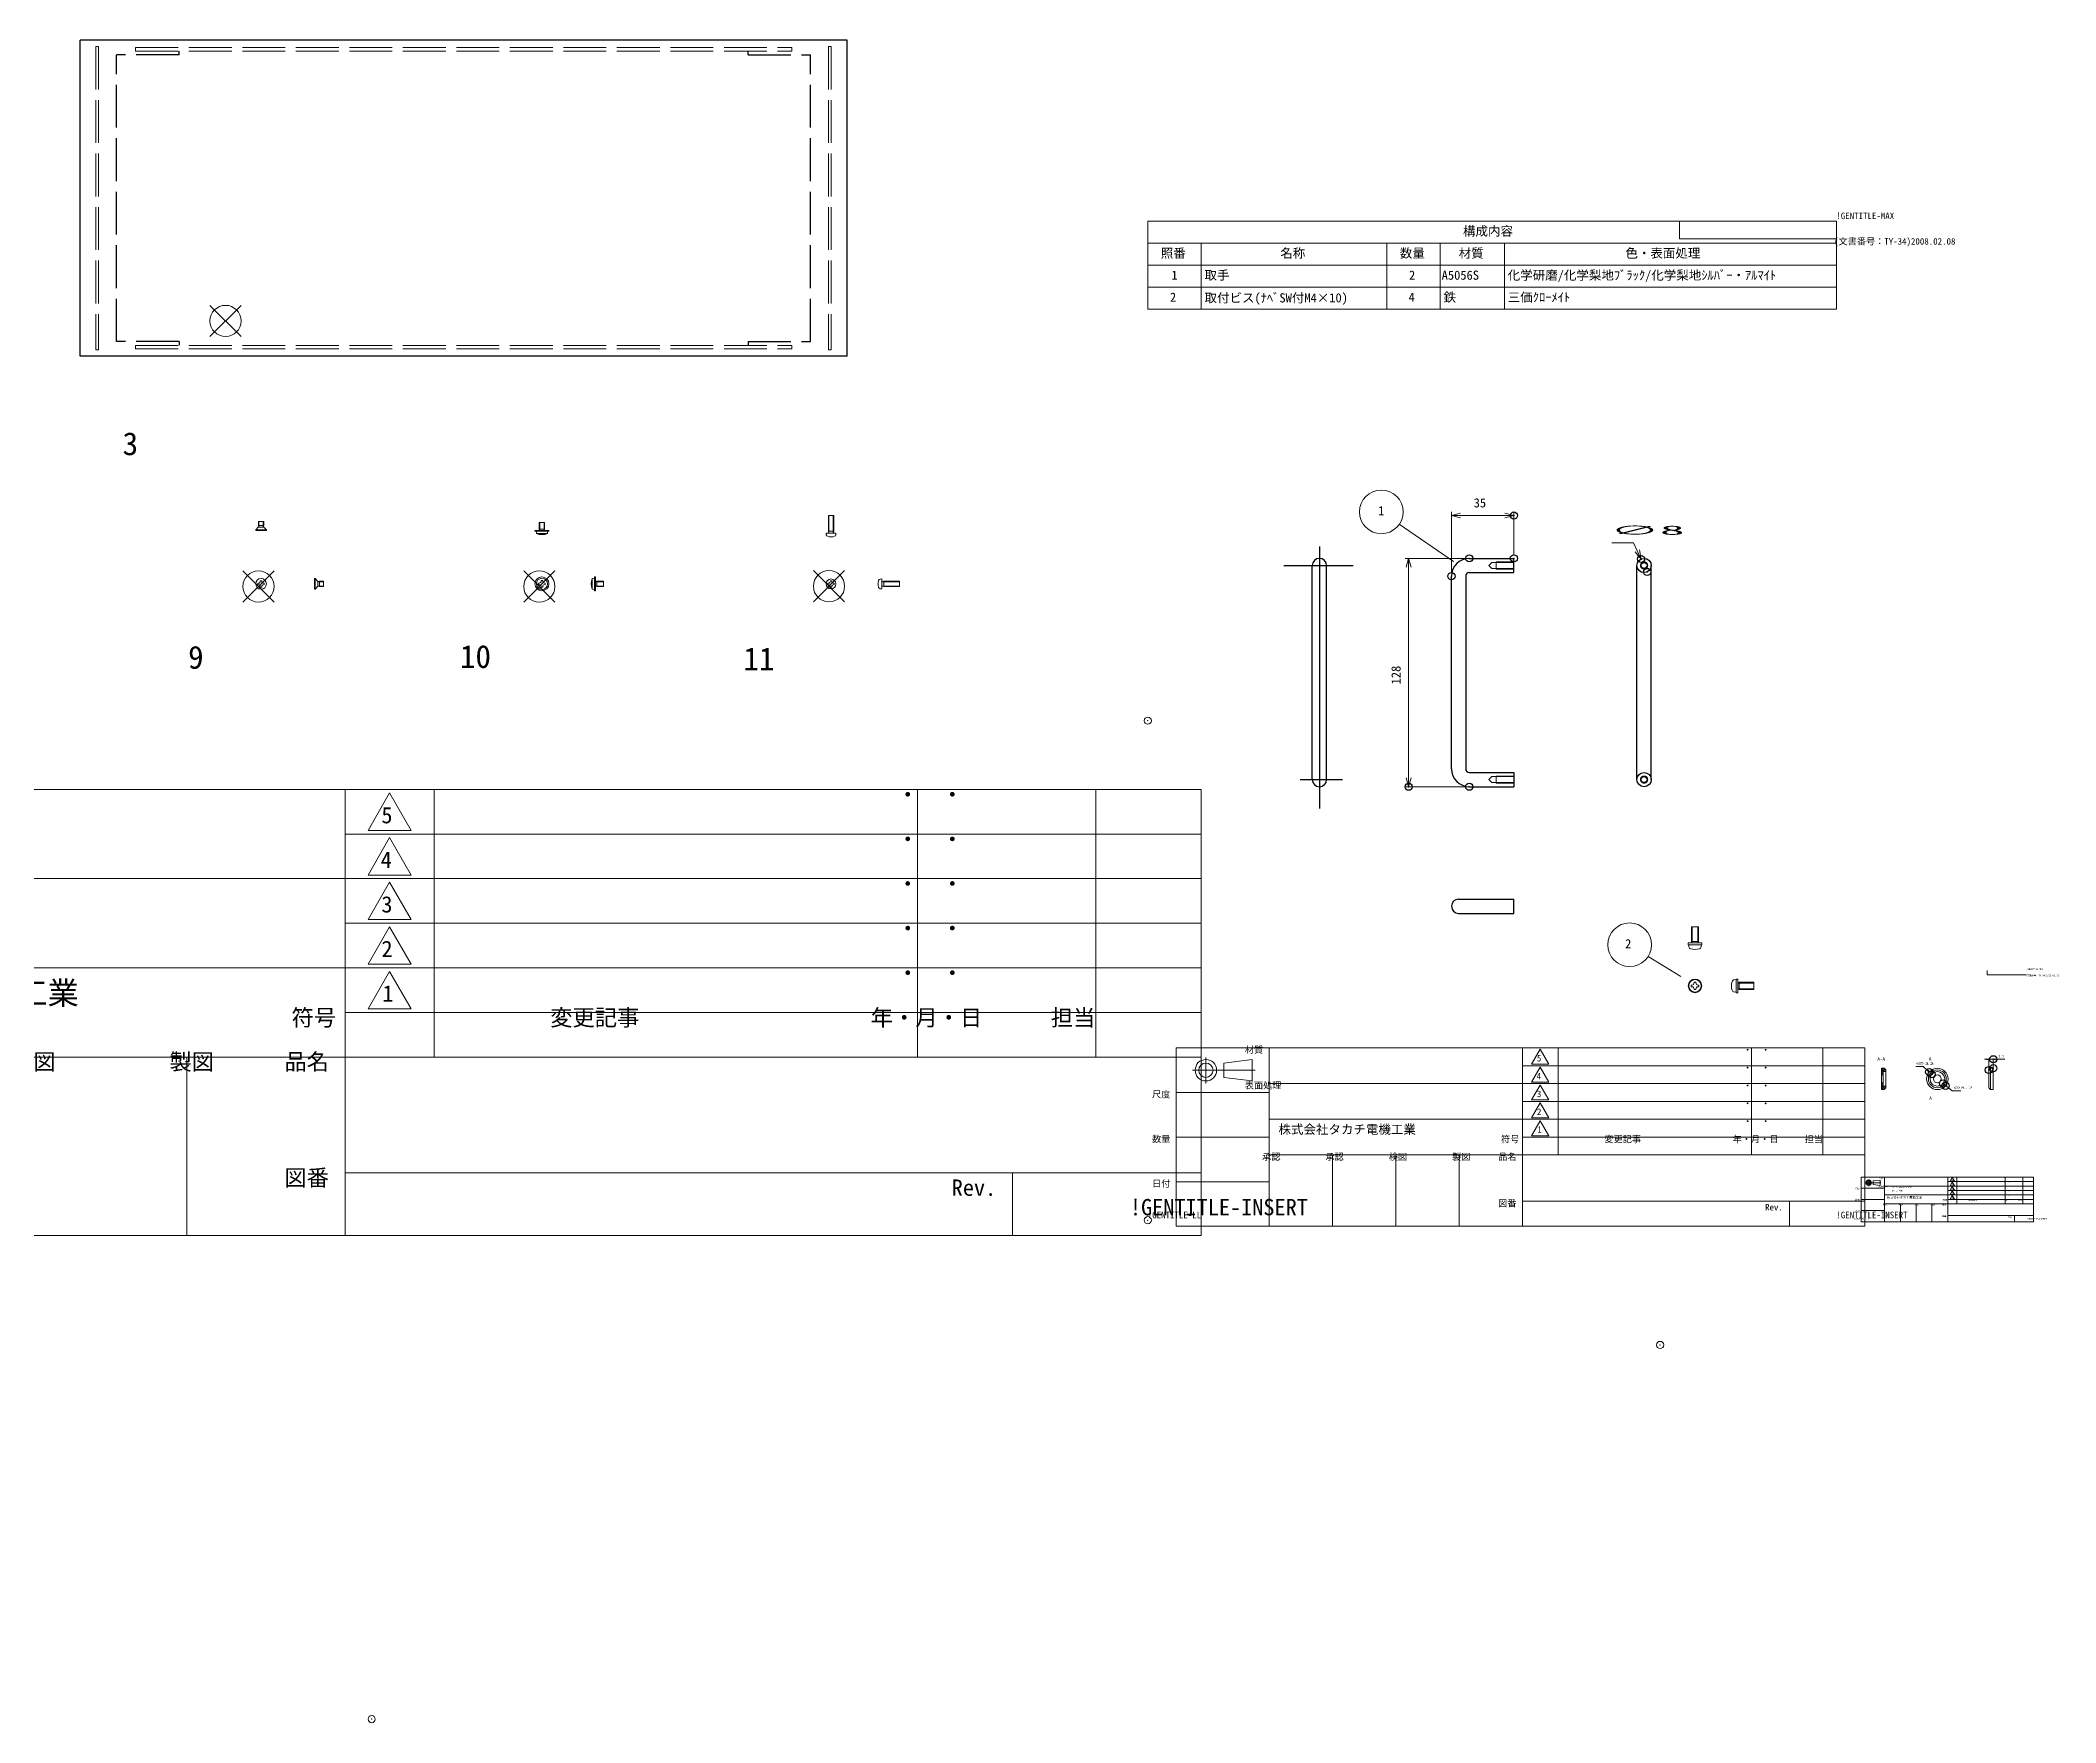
# Model space of a CAD drawing. Units: millimetres at full size, sheet at 1:8. Extents: x -1374 to 1275, y -1401 to 712.
# Drawn here: x 145 to 1275, y -982 to -39 of the extents above; entities that cross this region are included whole.
import ezdxf
from ezdxf.enums import TextEntityAlignment as Align

# ---------------------------------------------------------------- set-up
doc = ezdxf.new("R2010")
doc.units = ezdxf.units.MM
doc.header["$LTSCALE"] = 8
doc.header["$PDMODE"] = 32
doc.header["$PDSIZE"] = 4
for name, pattern in [('CHAIN', [18.5, 12, -1.5, 3.5, -1.5]), ('DASHED_DOTTED', [9.25, 6, -1.5, 0.25, -1.5]), ('USER3', [3.75, 3, -0.75])]:
    doc.linetypes.add(name, pattern=pattern)
for name, color, linetype, lineweight in [('0-0_0', 7, 'Continuous', 18), ('0-1_AM_5', 3, 'Continuous', 18), ('0-3_7A', 4, 'DASHED_DOTTED', 18), ('0-4_RAHM2', 7, 'Continuous', 18), ('0-8_ﾘﾔﾊ_ﾈﾙ0', 7, 'USER3', 18), ('1-3_AM_12', 4, 'Continuous', 18), ('1-6_ﾋ_ｽ', 8, 'Continuous', 18), ('1-7_ﾋ_ｽ0', 8, 'USER3', 18), ('1-A_取手0', 7, 'USER3', 18), ('1-C_Z-P', 7, 'Continuous', 18), ('1-D_AM_10', 7, 'CHAIN', 18)]:
    doc.layers.add(name, color=color, linetype=linetype, lineweight=lineweight)
for name, color, linetype in [('0-2_DEFPOINTS', 7, 'Continuous'), ('0-5_ﾌﾛﾝﾄﾊ_ﾈﾙ', 3, 'Continuous'), ('0-7_ﾘﾔﾊ_ﾈﾙ', 3, 'Continuous'), ('1-0_固定金具0', 7, 'USER3'), ('1-8_AM_8', 7, 'Continuous'), ('1-B_取手', 3, 'Continuous')]:
    doc.layers.add(name, color=color, linetype=linetype)
doc.styles.add('ＭＳ ゴシック', font='')
doc.styles.get('ＭＳ ゴシック').set_extended_font_data('MS Gothic')

# ---------------------------------------------------------------- blocks, each defined once
blk = doc.blocks.new('TK-A3')
at = {"layer": '0-0_0', "style": 'ＭＳ ゴシック'}
blk.add_text('!GENTITLE-INSERT', height=1.833, dxfattribs=at).set_placement((403, 0), align=Align.BOTTOM_LEFT)
blk = doc.blocks.new('U105')
at = {"layer": '0-4_RAHM2', "style": 'ＭＳ ゴシック'}
blk.add_text('日付', height=1.833, dxfattribs=at).set_placement((-191.8, 8.801), align=Align.BOTTOM_LEFT)
blk = doc.blocks.new('U106')
at = {"layer": '0-4_RAHM2', "style": 'ＭＳ ゴシック'}
blk.add_text('尺度', height=1.833, dxfattribs=at).set_placement((-191.8, 33.801), align=Align.BOTTOM_LEFT)
blk = doc.blocks.new('U107')
at = {"layer": '0-4_RAHM2', "style": 'ＭＳ ゴシック'}
blk.add_text('数量', height=1.833, dxfattribs=at).set_placement((-191.8, 21.301), align=Align.BOTTOM_LEFT)
blk = doc.blocks.new('U108')
at = {"layer": '0-4_RAHM2', "style": 'ＭＳ ゴシック'}
blk.add_text('表面処理', height=1.833, dxfattribs=at).set_placement((-165.8, 36.301), align=Align.BOTTOM_LEFT)
blk = doc.blocks.new('U109')
at = {"layer": '0-4_RAHM2', "style": 'ＭＳ ゴシック'}
blk.add_text('材質', height=1.833, dxfattribs=at).set_placement((-165.8, 46.301), align=Align.BOTTOM_LEFT)
blk = doc.blocks.new('U110')
at = {"layer": '0-0_0', "style": 'ＭＳ ゴシック'}
blk.add_text('株式会社タカチ電機工業', height=2.566, dxfattribs=at).set_placement((-156.355, 23.419), align=Align.BOTTOM_LEFT)
blk = doc.blocks.new('U111')
at = {"layer": '0-4_RAHM2', "style": 'ＭＳ ゴシック'}
blk.add_text('承認', height=1.833, dxfattribs=at).set_placement((-160.938, 16.301), align=Align.BOTTOM_LEFT)
blk = doc.blocks.new('U112')
at = {"layer": '0-4_RAHM2', "style": 'ＭＳ ゴシック'}
blk.add_text('承認', height=1.833, dxfattribs=at).set_placement((-143.188, 16.301), align=Align.BOTTOM_LEFT)
blk = doc.blocks.new('U113')
at = {"layer": '0-4_RAHM2', "style": 'ＭＳ ゴシック'}
blk.add_text('検図', height=1.833, dxfattribs=at).set_placement((-125.438, 16.301), align=Align.BOTTOM_LEFT)
blk = doc.blocks.new('U114')
at = {"layer": '0-4_RAHM2', "style": 'ＭＳ ゴシック'}
blk.add_text('製図', height=1.833, dxfattribs=at).set_placement((-107.688, 16.301), align=Align.BOTTOM_LEFT)
blk = doc.blocks.new('U115')
at = {"layer": '0-4_RAHM2', "style": 'ＭＳ ゴシック'}
blk.add_text('Rev.', height=1.833, dxfattribs=at).set_placement((-19.982, 2.185), align=Align.BOTTOM_LEFT)
blk = doc.blocks.new('U116')
at = {"layer": '0-4_RAHM2', "style": 'ＭＳ ゴシック'}
blk.add_text('図番', height=1.833, dxfattribs=at).set_placement((-94.8, 3.301), align=Align.BOTTOM_LEFT)
blk = doc.blocks.new('U117')
at = {"layer": '0-4_RAHM2', "style": 'ＭＳ ゴシック'}
blk.add_text('符号', height=1.833, dxfattribs=at).set_placement((-94, 21.25), align=Align.BOTTOM_LEFT)
blk = doc.blocks.new('U118')
at = {"layer": '0-4_RAHM2', "style": 'ＭＳ ゴシック'}
blk.add_text('品名', height=1.833, dxfattribs=at).set_placement((-94.8, 16.301), align=Align.BOTTOM_LEFT)
blk = doc.blocks.new('U119')
at = {"layer": '0-4_RAHM2', "style": 'ＭＳ ゴシック'}
blk.add_text('変更記事', height=1.833, dxfattribs=at).set_placement((-65, 21.25), align=Align.BOTTOM_LEFT)
blk = doc.blocks.new('U120')
at = {"layer": '0-4_RAHM2', "style": 'ＭＳ ゴシック'}
blk.add_text('・  ・   ', height=1.833, dxfattribs=at).set_placement((-26.157, 31.25), align=Align.BOTTOM_LEFT)
blk = doc.blocks.new('U121')
at = {"layer": '0-4_RAHM2', "style": 'ＭＳ ゴシック'}
blk.add_text('年・月・日', height=1.833, dxfattribs=at).set_placement((-29.059, 21.25), align=Align.BOTTOM_LEFT)
blk = doc.blocks.new('U122')
at = {"layer": '0-4_RAHM2', "style": 'ＭＳ ゴシック'}
blk.add_text('担当', height=1.833, dxfattribs=at).set_placement((-8.881, 21.25), align=Align.BOTTOM_LEFT)
blk = doc.blocks.new('U123')
at = {"layer": '0-4_RAHM2', "style": 'ＭＳ ゴシック'}
blk.add_text('・  ・   ', height=1.833, dxfattribs=at).set_placement((-26.157, 41.25), align=Align.BOTTOM_LEFT)
blk = doc.blocks.new('U124')
at = {"layer": '0-4_RAHM2', "style": 'ＭＳ ゴシック'}
blk.add_text('・  ・   ', height=1.833, dxfattribs=at).set_placement((-26.157, 36.25), align=Align.BOTTOM_LEFT)
blk = doc.blocks.new('U125')
at = {"layer": '0-4_RAHM2', "style": 'ＭＳ ゴシック'}
blk.add_text('・  ・   ', height=1.833, dxfattribs=at).set_placement((-26.157, 46.25), align=Align.BOTTOM_LEFT)
blk = doc.blocks.new('U126')
at = {"layer": '0-4_RAHM2', "style": 'ＭＳ ゴシック'}
blk.add_text('・  ・   ', height=1.833, dxfattribs=at).set_placement((-26.157, 26.25), align=Align.BOTTOM_LEFT)
blk = doc.blocks.new('TK-TITLE')
at = {"layer": '0-0_0'}
for p, q in [((-184.998, 48.295), (-184.998, -1.705)), ((8.002, 48.295), (-184.998, 48.295)), ((-158.998, 48.295), (-158.998, -1.705)), ((-87.998, 48.295), (-87.998, -1.705)), ((8.002, -1.705), (8.002, 48.295)), ((-171.714, 44.045), (-163.714, 45.045)), ((-171.714, 40.045), (-171.714, 44.045)), ((-163.714, 45.045), (-163.714, 39.045)), ((-163.714, 39.045), (-171.714, 40.045)), ((-158.998, 38.295), (-87.998, 38.295)), ((-158.998, 35.795), (-184.998, 35.795)), ((-158.998, 28.295), (-87.998, 28.295)), ((-158.998, 23.295), (-184.998, 23.295)), ((-158.998, 18.295), (-87.998, 18.295)), ((-141.248, 18.295), (-141.248, -1.705)), ((-123.498, 18.295), (-123.498, -1.705)), ((-105.748, 18.295), (-105.748, -1.705)), ((-87.998, 18.295), (8.002, 18.295)), ((-158.998, 10.795), (-184.998, 10.795)), ((-87.998, 5.295), (8.002, 5.295)), ((-13.173, -1.705), (-13.173, 5.295)), ((-184.998, -1.705), (8.002, -1.705))]:
    blk.add_line(p, q, dxfattribs=at)
for radius in [3, 2]:
    blk.add_circle((-176.714, 42.045), radius, dxfattribs=at)
blk.add_point((-410.533, -139.816), dxfattribs=at)
at = {"layer": '0-3_7A'}
for q in [(-176.714, 45.62), (-180.437, 42.045), (-162.933, 42.045), (-176.714, 38.335)]:
    blk.add_line((-176.714, 42.045), q, dxfattribs=at)
at = {"layer": '0-4_RAHM2', "color": 1}
for p, q in [((-82.998, 47.895), (-85.423, 43.695)), ((-77.998, 48.295), (-77.998, 18.295)), ((-23.819, 48.295), (-23.819, 18.295)), ((-3.819, 48.295), (-3.819, 18.295)), ((-87.998, 43.295), (8.002, 43.295)), ((-82.998, 42.895), (-85.423, 38.695)), ((-87.998, 38.295), (8.002, 38.295)), ((-87.998, 33.295), (8.002, 33.295)), ((-87.998, 28.295), (8.002, 28.295)), ((-85.423, 28.695), (-80.573, 28.695)), ((-82.998, 27.895), (-85.423, 23.695)), ((-80.573, 23.695), (-82.998, 27.895)), ((-87.998, 23.295), (8.002, 23.295)), ((-85.423, 23.695), (-80.573, 23.695))]:
    blk.add_line(p, q, dxfattribs=at)
for points in [[(-85.423, 43.695), (-80.573, 43.695), (-82.998, 47.895)], [(-85.423, 38.695), (-80.573, 38.695), (-82.998, 42.895)], [(-80.573, 28.695), (-82.998, 32.895), (-85.423, 28.695)]]:
    blk.add_lwpolyline(points, dxfattribs=at)
blk.add_lwpolyline([(-85.423, 33.695), (-80.573, 33.695), (-82.998, 37.895)], close=True, dxfattribs=at)
at = {"layer": '0-0_0'}
for name in ['U109', 'U125', 'U123', 'U108', 'U106', 'U124', 'U120', 'U110', 'U126', 'U107', 'U117', 'U119', 'U121', 'U122', 'U111', 'U112', 'U113', 'U114', 'U118', 'U105', 'U116', 'U115']:
    blk.add_blockref(name, (0, 0), dxfattribs=at)
at = {"layer": '0-4_RAHM2', "style": 'ＭＳ ゴシック'}
for s, p in [('5', (-83.924, 43.945)), ('4', (-83.998, 38.945)), ('3', (-83.924, 33.945)), ('2', (-83.916, 28.945)), ('1', (-83.813, 23.945))]:
    blk.add_text(s, height=1.833, dxfattribs=at).set_placement(p, align=Align.BOTTOM_LEFT)
blk = doc.blocks.new('U175')
at = {"layer": '0-1_AM_5', "color": 7, "style": 'ＭＳ ゴシック'}
blk.add_text('3', height=12.83, dxfattribs=at).set_placement((1450.286, 424.976), align=Align.BOTTOM_LEFT)
blk = doc.blocks.new('S37')
at = {"layer": '0-0_0'}
blk.add_blockref('U175', (0, 0), dxfattribs=at)
blk = doc.blocks.new('A$C50AE65D7')
at = {"layer": '1-6_ﾋ_ｽ'}
for p, q in [((-0.5, 3.15), (-1.8, 3.036)), ((-1.8, 3.036), (-1.8, -3.036)), ((-0.5, -3.9), (-0.5, 3.9)), ((-0.5, 3.9), (0, 3.9)), ((0, -3.9), (0, 3.9)), ((0, 1.32), (0.75, 1.5)), ((4.5, 1.5), (0.75, 1.5)), ((0.75, -1.5), (0.75, 1.5)), ((4.5, 1.5), (4.5, -1.5)), ((-0.5, -3.15), (-1.8, -3.036)), ((-0.5, -3.9), (0, -3.9)), ((0, -1.32), (0.75, -1.5)), ((0.75, -1.5), (4.5, -1.5))]:
    blk.add_line(p, q, dxfattribs=at)
blk.add_arc((5.582, 0), 7.982, 157.64346, 202.35654, dxfattribs=at)
at = {"layer": '1-7_ﾋ_ｽ0'}
for p, q in [((0, 1.2), (4.5, 1.2)), ((0, -1.2), (4.5, -1.2))]:
    blk.add_line(p, q, dxfattribs=at)
blk = doc.blocks.new('A$C39DF21C5')
at = {"layer": '1-6_ﾋ_ｽ'}
for p, q in [((-1.85, 0.42), (-1.598, 0.42)), ((-0.42, 1.598), (-0.42, 1.85)), ((-0.42, 1.85), (0.42, 1.85)), ((0.42, 1.85), (0.42, 1.598)), ((1.598, 0.42), (1.85, 0.42)), ((-0.42, -1.85), (-0.42, -1.598)), ((0.42, -1.85), (-0.42, -1.85)), ((0.42, -1.598), (0.42, -1.85))]:
    blk.add_line(p, q, dxfattribs=at)
for points in [[(-1.598, -0.42), (-1.85, -0.42), (-1.85, 0.42)], [(1.85, 0.42), (1.85, -0.42), (1.598, -0.42)]]:
    blk.add_lwpolyline(points, dxfattribs=at)
for radius in [3.9, 3.15]:
    blk.add_circle((0, 0), radius, dxfattribs=at)
for centre, start, end in [((-1.598, 1.598), 270, 0), ((1.598, 1.598), 180, 270), ((-1.598, -1.598), 0, 90), ((1.598, -1.598), 90, 180)]:
    blk.add_arc(centre, 1.177, start, end, dxfattribs=at)
blk = doc.blocks.new('A$C52644786')
at = {"layer": '1-6_ﾋ_ｽ'}
for p, q in [((0, 3), (0, -3)), ((0, 3), (0.25, 3)), ((1.912, 1.338), (0.25, 3)), ((0.25, -3), (0.25, 3)), ((5, 1.5), (2.75, 1.5)), ((5, 1.5), (5, -1.5)), ((0, -3), (0.25, -3)), ((0.25, -3), (1.912, -1.338)), ((2.75, -1.5), (5, -1.5))]:
    blk.add_line(p, q, dxfattribs=at)
blk.add_lwpolyline([(2.038, -1.263), (2.75, -1.5), (2.75, 1.5), (2.038, 1.263)], dxfattribs=at)
for centre, start, end in [((2.124, 1.55), 225, 270), ((2.124, -1.55), 90, 135)]:
    blk.add_arc(centre, 0.3, start, end, dxfattribs=at)
at = {"layer": '1-7_ﾋ_ｽ0'}
for p, q in [((1.75, -1.5), (1.75, 1.5)), ((2.124, 1.25), (5, 1.25)), ((5, -1.25), (2.124, -1.25))]:
    blk.add_line(p, q, dxfattribs=at)
blk = doc.blocks.new('A$C768F0215')
at = {"layer": '1-6_ﾋ_ｽ'}
for p, q in [((-1.8, 0.409), (-1.555, 0.409)), ((-1.8, -0.409), (-1.8, 0.409)), ((-0.409, 1.555), (-0.409, 1.8)), ((-0.409, 1.8), (0.409, 1.8)), ((0.409, 1.8), (0.409, 1.555)), ((1.555, 0.409), (1.8, 0.409)), ((1.8, 0.409), (1.8, -0.409)), ((-1.555, -0.409), (-1.8, -0.409)), ((-0.409, -1.8), (-0.409, -1.555)), ((0.409, -1.8), (-0.409, -1.8)), ((0.409, -1.555), (0.409, -1.8)), ((1.8, -0.409), (1.555, -0.409))]:
    blk.add_line(p, q, dxfattribs=at)
blk.add_circle((0, 0), 3, dxfattribs=at)
for centre, start, end in [((-1.555, 1.555), 270, 0), ((1.555, 1.555), 180, 270), ((-1.555, -1.555), 0, 90), ((1.555, -1.555), 90, 180)]:
    blk.add_arc(centre, 1.145, start, end, dxfattribs=at)
blk = doc.blocks.new('A$C0F2A7595')
at = {"layer": '1-6_ﾋ_ｽ'}
for p, q in [((-1.8, 0.409), (-1.555, 0.409)), ((-0.409, 1.8), (0.409, 1.8)), ((-0.409, 1.555), (-0.409, 1.8)), ((0.409, 1.8), (0.409, 1.555)), ((-0.409, -1.8), (-0.409, -1.555)), ((0.409, -1.8), (-0.409, -1.8)), ((0.409, -1.555), (0.409, -1.8))]:
    blk.add_line(p, q, dxfattribs=at)
for points in [[(-1.555, -0.409), (-1.8, -0.409), (-1.8, 0.409)], [(1.555, 0.409), (1.8, 0.409), (1.8, -0.409), (1.555, -0.409)]]:
    blk.add_lwpolyline(points, dxfattribs=at)
blk.add_circle((0, 0), 2.75, dxfattribs=at)
for centre, start, end in [((-1.555, 1.555), 270, 0), ((1.555, 1.555), 180, 270), ((-1.555, -1.555), 0, 90), ((1.555, -1.555), 90, 180)]:
    blk.add_arc(centre, 1.145, start, end, dxfattribs=at)
blk = doc.blocks.new('A$C07ED1ECE')
at = {"layer": '1-6_ﾋ_ｽ'}
for p, q in [((-0.847, 2.676), (0, 2.75)), ((0, 2.75), (0, -2.75)), ((0.123, 1.23), (1.25, 1.5)), ((10, 1.5), (1.25, 1.5)), ((1.25, -1.5), (1.25, 1.5)), ((10, -1.5), (10, 1.5)), ((-0.847, -2.676), (0, -2.75)), ((0.123, -1.23), (1.25, -1.5)), ((1.25, -1.5), (10, -1.5))]:
    blk.add_line(p, q, dxfattribs=at)
for centre, radius, start, end in [((5, 0), 7, 163.74297, 196.25703), ((-0.76, 1.68), 1, 95, 163.74297), ((0.1, 1.327), 0.1, 180, 283.49573), ((-0.76, -1.68), 1, 196.25703, 265), ((0.1, -1.327), 0.1, 76.50427, 180)]:
    blk.add_arc(centre, radius, start, end, dxfattribs=at)
at = {"layer": '1-7_ﾋ_ｽ0'}
for p, q in [((0, 1.2), (10, 1.2)), ((0, -1.2), (10, -1.2))]:
    blk.add_line(p, q, dxfattribs=at)
blk = doc.blocks.new('U180')
at = {"layer": '0-1_AM_5', "color": 7, "style": 'ＭＳ ゴシック'}
blk.add_text('9', height=12.83, dxfattribs=at).set_placement((1487.024, 305.28), align=Align.BOTTOM_LEFT)
blk = doc.blocks.new('S47')
at = {"layer": '0-0_0'}
blk.add_blockref('U180', (0, 0), dxfattribs=at)
blk = doc.blocks.new('U181')
at = {"layer": '0-1_AM_5', "color": 7, "style": 'ＭＳ ゴシック'}
blk.add_text('10', height=12.83, dxfattribs=at).set_placement((1639.379, 305.694), align=Align.BOTTOM_LEFT)
blk = doc.blocks.new('S49')
at = {"layer": '0-0_0'}
blk.add_blockref('U181', (0, 0), dxfattribs=at)
blk = doc.blocks.new('U182')
at = {"layer": '0-1_AM_5', "color": 7, "style": 'ＭＳ ゴシック'}
blk.add_text('11', height=12.83, dxfattribs=at).set_placement((1798.288, 304.374), align=Align.BOTTOM_LEFT)
blk = doc.blocks.new('S51')
at = {"layer": '0-0_0'}
blk.add_blockref('U182', (0, 0), dxfattribs=at)
blk = doc.blocks.new('TK-A4')
at = {"layer": '0-0_0'}
for p, q in [((149, 280), (149, 275)), ((149, 275), (193, 275))]:
    blk.add_line(p, q, dxfattribs=at)
at = {"layer": '0-0_0', "style": 'ＭＳ ゴシック'}
for s, p in [('!GENTITLE-MAX', (193, 280)), ('(文書番号：TY-34)2008.02.08', (192.359, 272.859)), ('!GENTITLE-LL', (0, 0)), ('!GENTITLE-INSERT', (193, 0))]:
    blk.add_text(s, height=1.833, dxfattribs=at).set_placement(p, align=Align.BOTTOM_LEFT)
blk = doc.blocks.new('U127')
at = {"layer": '0-0_0', "style": 'ＭＳ ゴシック'}
for s, p in [('B：黒塗装', (2442.368, 15.721)), ('S：クロームメッキ', (2442.418, 17.804))]:
    blk.add_text(s, height=0.9164, dxfattribs=at).set_placement(p, align=Align.BOTTOM_LEFT)
blk = doc.blocks.new('_OPEN30')
at = {"layer": '0-0_0'}
blk.add_line((0, 0), (-1, 0), dxfattribs=at)
blk.add_lwpolyline([(-1, 0.2679), (0, 0), (-1, -0.2679)], dxfattribs=at)
blk = doc.blocks.new('U148')
at = {"layer": '0-1_AM_5', "color": 7, "style": 'ＭＳ ゴシック'}
blk.add_text('2.5', height=1.283, dxfattribs=at).set_placement((2502.014, 90.961), align=Align.BOTTOM_LEFT)
blk = doc.blocks.new('D26')
at = {"layer": '0-1_AM_5'}
for p, q in [((2496.482, 84.711), (2496.482, 90.711)), ((2498.982, 85.711), (2498.982, 90.711)), ((2495.232, 90.211), (2493.982, 90.211)), ((2496.482, 90.211), (2498.982, 90.211)), ((2500.232, 90.211), (2505.549, 90.211))]:
    blk.add_line(p, q, dxfattribs=at)
at = {"layer": '0-2_DEFPOINTS'}
for p in [(2496.482, 84.211), (2498.982, 90.211), (2498.982, 85.211)]:
    blk.add_point(p, dxfattribs=at)
at = {"layer": '0-0_0'}
blk.add_blockref('U148', (0, 0), dxfattribs=at)
at = {"layer": '0-1_AM_5', "xscale": 1.25, "yscale": 1.25}
blk.add_blockref('_OPEN30', (2496.482, 90.211), dxfattribs=at)
at = {"layer": '0-1_AM_5', "xscale": 1.25, "yscale": 1.25, "rotation": 180}
blk.add_blockref('_OPEN30', (2498.982, 90.211), dxfattribs=at)
blk = doc.blocks.new('U255')
at = {"layer": '1-D_AM_10', "style": 'ＭＳ ゴシック'}
blk.add_text('A', height=1.833, dxfattribs=at).set_placement((2462.863, 88.961), align=Align.BOTTOM_LEFT)
blk = doc.blocks.new('U256')
at = {"layer": '1-D_AM_10', "style": 'ＭＳ ゴシック'}
blk.add_text('A', height=1.833, dxfattribs=at).set_placement((2463.086, 66.961), align=Align.BOTTOM_LEFT)
blk = doc.blocks.new('U257')
at = {"layer": '1-D_AM_10', "style": 'ＭＳ ゴシック'}
blk.add_text('A-A', height=1.833, dxfattribs=at).set_placement((2434.004, 88.961), align=Align.BOTTOM_LEFT)
blk = doc.blocks.new('S55')
at = {"layer": '0-0_0'}
for name in ['U257', 'U255', 'U256']:
    blk.add_blockref(name, (0, 0), dxfattribs=at)
blk = doc.blocks.new('U258')
at = {"layer": '1-D_AM_10', "style": 'ＭＳ ゴシック'}
blk.add_text('A', height=1.833, dxfattribs=at).set_placement((2462.863, 88.961), align=Align.BOTTOM_LEFT)
blk = doc.blocks.new('U259')
at = {"layer": '1-D_AM_10', "style": 'ＭＳ ゴシック'}
blk.add_text('A', height=1.833, dxfattribs=at).set_placement((2463.086, 66.961), align=Align.BOTTOM_LEFT)
blk = doc.blocks.new('U260')
at = {"layer": '1-D_AM_10', "style": 'ＭＳ ゴシック'}
blk.add_text('A-A', height=1.833, dxfattribs=at).set_placement((2434.004, 88.961), align=Align.BOTTOM_LEFT)
blk = doc.blocks.new('S56')
at = {"layer": '0-0_0'}
for name in ['U260', 'U258', 'U259']:
    blk.add_blockref(name, (0, 0), dxfattribs=at)
blk = doc.blocks.new('U149')
at = {"layer": '0-1_AM_5', "color": 7, "style": 'ＭＳ ゴシック', "width": 3}
blk.add_text('∅12', height=1.283, dxfattribs=at).set_placement((2455.318, 86.828), align=Align.BOTTOM_LEFT)
blk = doc.blocks.new('D27')
at = {"layer": '0-1_AM_5'}
blk.add_lwpolyline([(2462.12, 83.916), (2459.585, 86.078), (2455.58, 86.078)], dxfattribs=at)
at = {"layer": '0-2_DEFPOINTS'}
for p in [(2463.071, 83.105), (2472.201, 75.317)]:
    blk.add_point(p, dxfattribs=at)
at = {"layer": '0-0_0'}
blk.add_blockref('U149', (0, 0), dxfattribs=at)
at = {"layer": '0-1_AM_5', "xscale": 1.25, "yscale": 1.25, "rotation": 319.53554}
blk.add_blockref('_OPEN30', (2463.071, 83.105), dxfattribs=at)
blk = doc.blocks.new('U150')
at = {"layer": '0-1_AM_5', "color": 7, "style": 'ＭＳ ゴシック', "width": 2.5}
blk.add_text('∅8.2', height=1.283, dxfattribs=at).set_placement((2476.44, 73.287), align=Align.BOTTOM_LEFT)
blk = doc.blocks.new('D28')
at = {"layer": '0-1_AM_5'}
blk.add_lwpolyline([(2471.809, 75.862), (2475.952, 72.537), (2480.832, 72.537)], dxfattribs=at)
at = {"layer": '0-2_DEFPOINTS'}
for p in [(2464.438, 81.777), (2470.834, 76.645)]:
    blk.add_point(p, dxfattribs=at)
at = {"layer": '0-0_0'}
blk.add_blockref('U150', (0, 0), dxfattribs=at)
at = {"layer": '0-1_AM_5', "xscale": 1.25, "yscale": 1.25, "rotation": 141.25436}
blk.add_blockref('_OPEN30', (2470.834, 76.645), dxfattribs=at)
blk = doc.blocks.new('A$C5BAF22E3')
at = {"layer": '1-6_ﾋ_ｽ'}
for p, q in [((-2.119, 3.402), (-1, 3.5)), ((-1, 3.8), (-1, -3.8)), ((-1, 3.8), (0, 3.8)), ((0, 1.829), (0.75, 2)), ((9, 2), (0.75, 2)), ((0.75, -2), (0.75, 2)), ((9, 2), (9, -2)), ((-2.119, -3.402), (-1, -3.5)), ((0, -1.829), (0.75, -2)), ((0.75, -2), (9, -2))]:
    blk.add_line(p, q, dxfattribs=at)
blk.add_lwpolyline([(0, 3.8), (0, -3.8), (-1, -3.8)], dxfattribs=at)
for centre, radius, start, end in [((5.4, 0), 9, 164.11915, 195.88085), ((-2.006, 2.107), 1.3, 95, 164.11915), ((-2.006, -2.107), 1.3, 195.88085, 265)]:
    blk.add_arc(centre, radius, start, end, dxfattribs=at)
at = {"layer": '1-7_ﾋ_ｽ0'}
for p, q in [((0, 1.6), (9, 1.6)), ((0, -1.6), (9, -1.6))]:
    blk.add_line(p, q, dxfattribs=at)
blk = doc.blocks.new('U151')
at = {"layer": '0-1_AM_5', "color": 7, "style": 'ＭＳ ゴシック'}
blk.add_text('35', height=5.132, dxfattribs=at).set_placement((2207.692, 397.985), align=Align.BOTTOM_LEFT)
blk = doc.blocks.new('D29')
at = {"layer": '0-1_AM_5'}
for p, q in [((2195.237, 362.985), (2195.237, 396.985)), ((2230.237, 372.985), (2230.237, 396.985)), ((2200.237, 394.985), (2225.237, 394.985))]:
    blk.add_line(p, q, dxfattribs=at)
at = {"layer": '0-2_DEFPOINTS'}
for p in [(2230.237, 394.985), (2230.237, 370.985), (2195.237, 360.985)]:
    blk.add_point(p, dxfattribs=at)
at = {"layer": '0-0_0'}
blk.add_blockref('U151', (0, 0), dxfattribs=at)
at = {"layer": '0-1_AM_5', "xscale": 5, "yscale": 5, "rotation": 180}
blk.add_blockref('_OPEN30', (2195.237, 394.985), dxfattribs=at)
at = {"layer": '0-1_AM_5', "xscale": 5, "yscale": 5}
blk.add_blockref('_OPEN30', (2230.237, 394.985), dxfattribs=at)
blk = doc.blocks.new('U152')
at = {"layer": '0-1_AM_5', "color": 7, "style": 'ＭＳ ゴシック'}
blk.add_text('128', height=5.132, rotation=90, dxfattribs=at).set_placement((2168.237, 300.335), align=Align.BOTTOM_LEFT)
blk = doc.blocks.new('D30')
at = {"layer": '0-1_AM_5'}
for p, q in [((2203.237, 370.985), (2169.237, 370.985)), ((2171.237, 365.985), (2171.237, 247.985)), ((2203.237, 242.985), (2169.237, 242.985))]:
    blk.add_line(p, q, dxfattribs=at)
at = {"layer": '0-2_DEFPOINTS'}
for p in [(2205.237, 370.985), (2171.237, 242.985), (2205.237, 242.985)]:
    blk.add_point(p, dxfattribs=at)
at = {"layer": '0-0_0'}
blk.add_blockref('U152', (0, 0), dxfattribs=at)
at = {"layer": '0-1_AM_5', "xscale": 5, "yscale": 5}
for p, rotation in [((2171.237, 370.985), 90), ((2171.237, 242.985), 270)]:
    blk.add_blockref('_OPEN30', p, dxfattribs=dict(at, rotation=rotation))
blk = doc.blocks.new('U153')
at = {"layer": '0-1_AM_5', "color": 7, "style": 'ＭＳ ゴシック', "width": 4}
blk.add_text('∅8', height=5.132, dxfattribs=at).set_placement((2284.114, 382.647), align=Align.BOTTOM_LEFT)
blk = doc.blocks.new('D31')
at = {"layer": '0-1_AM_5'}
blk.add_lwpolyline([(2299.398, 375.125), (2297.264, 379.647), (2285.164, 379.647)], dxfattribs=at)
at = {"layer": '0-2_DEFPOINTS'}
for p in [(2301.531, 370.602), (2304.944, 363.367)]:
    blk.add_point(p, dxfattribs=at)
at = {"layer": '0-0_0'}
blk.add_blockref('U153', (0, 0), dxfattribs=at)
at = {"layer": '0-1_AM_5', "xscale": 5, "yscale": 5, "rotation": 295.25341}
blk.add_blockref('_OPEN30', (2301.531, 370.602), dxfattribs=at)
blk = doc.blocks.new('A$C5D527248')
at = {"layer": '1-6_ﾋ_ｽ'}
for p, q in [((-2.1, 0.477), (-1.814, 0.477)), ((-0.477, 2.1), (0.477, 2.1)), ((-0.477, 1.814), (-0.477, 2.1)), ((0.477, 2.1), (0.477, 1.814)), ((1.814, 0.477), (2.1, 0.477)), ((-0.477, -2.1), (-0.477, -1.814)), ((0.477, -2.1), (-0.477, -2.1)), ((0.477, -1.814), (0.477, -2.1))]:
    blk.add_line(p, q, dxfattribs=at)
for points in [[(-1.814, -0.477), (-2.1, -0.477), (-2.1, 0.477)], [(2.1, 0.477), (2.1, -0.477), (1.814, -0.477)]]:
    blk.add_lwpolyline(points, dxfattribs=at)
for radius in [3.8, 3.5]:
    blk.add_circle((0, 0), radius, dxfattribs=at)
for centre, start, end in [((-1.814, 1.814), 270, 0), ((1.814, 1.814), 180, 270), ((-1.814, -1.814), 0, 90), ((1.814, -1.814), 90, 180)]:
    blk.add_arc(centre, 1.336, start, end, dxfattribs=at)
blk = doc.blocks.new('U130')
at = {"layer": '0-1_AM_5', "color": 7, "style": 'ＭＳ ゴシック'}
blk.add_text('1', height=5.132, dxfattribs=at).set_placement((2154.145, 393.536), align=Align.BOTTOM_LEFT)
blk = doc.blocks.new('U131')
at = {"layer": '0-1_AM_5', "color": 7, "style": 'ＭＳ ゴシック'}
blk.add_text('2', height=5.132, dxfattribs=at).set_placement((2292.563, 150.874), align=Align.BOTTOM_LEFT)
blk = doc.blocks.new('U132')
at = {"layer": '0-0_0', "style": 'ＭＳ ゴシック'}
blk.add_text('構成内容', height=5.132, dxfattribs=at).set_placement((2201.725, 550.325), align=Align.BOTTOM_LEFT)
blk = doc.blocks.new('U133')
at = {"layer": '0-0_0', "style": 'ＭＳ ゴシック'}
blk.add_text('色・表面処理', height=5.132, dxfattribs=at).set_placement((2292.8, 537.95), align=Align.BOTTOM_LEFT)
blk = doc.blocks.new('U134')
at = {"layer": '0-0_0', "style": 'ＭＳ ゴシック'}
blk.add_text('材質', height=5.132, dxfattribs=at).set_placement((2199.3, 537.95), align=Align.BOTTOM_LEFT)
blk = doc.blocks.new('U135')
at = {"layer": '0-0_0', "style": 'ＭＳ ゴシック'}
blk.add_text('数量', height=5.132, dxfattribs=at).set_placement((2166.3, 537.95), align=Align.BOTTOM_LEFT)
blk = doc.blocks.new('U136')
at = {"layer": '0-0_0', "style": 'ＭＳ ゴシック'}
blk.add_text('名称', height=5.132, dxfattribs=at).set_placement((2099.3, 537.95), align=Align.BOTTOM_LEFT)
blk = doc.blocks.new('U137')
at = {"layer": '0-0_0', "style": 'ＭＳ ゴシック'}
blk.add_text('照番', height=5.132, dxfattribs=at).set_placement((2032.3, 537.95), align=Align.BOTTOM_LEFT)
blk = doc.blocks.new('U138')
at = {"layer": '0-0_0', "style": 'ＭＳ ゴシック'}
blk.add_text('三価ｸﾛｰﾒｲﾄ', height=5.132, dxfattribs=at).set_placement((2226.8, 513.25), align=Align.BOTTOM_LEFT)
blk = doc.blocks.new('U139')
at = {"layer": '0-0_0', "style": 'ＭＳ ゴシック'}
blk.add_text('鉄', height=5.13, dxfattribs=at).set_placement((2190.8, 513.25), align=Align.BOTTOM_LEFT)
blk = doc.blocks.new('U140')
at = {"layer": '0-0_0', "style": 'ＭＳ ゴシック'}
blk.add_text('4', height=5.13, dxfattribs=at).set_placement((2171.2, 513.25), align=Align.BOTTOM_LEFT)
blk = doc.blocks.new('U141')
at = {"layer": '0-0_0', "style": 'ＭＳ ゴシック'}
blk.add_text('取付ビス(ﾅﾍﾞSW付M4×10)', height=5.132, dxfattribs=at).set_placement((2056.8, 512.9), align=Align.BOTTOM_LEFT)
blk = doc.blocks.new('U142')
at = {"layer": '0-0_0', "style": 'ＭＳ ゴシック'}
blk.add_text('2', height=5.132, dxfattribs=at).set_placement((2037.429, 513.249), align=Align.BOTTOM_LEFT)
blk = doc.blocks.new('U143')
at = {"layer": '0-0_0', "style": 'ＭＳ ゴシック'}
blk.add_text('化学研磨/化学梨地ﾌﾞﾗｯｸ/化学梨地ｼﾙﾊﾞｰ・ｱﾙﾏｲﾄ', height=5.132, dxfattribs=at).set_placement((2226.8, 525.6), align=Align.BOTTOM_LEFT)
blk = doc.blocks.new('U144')
at = {"layer": '0-0_0', "style": 'ＭＳ ゴシック'}
blk.add_text('A5056S', height=5.132, dxfattribs=at).set_placement((2189.75, 525.6), align=Align.BOTTOM_LEFT)
blk = doc.blocks.new('U145')
at = {"layer": '0-0_0', "style": 'ＭＳ ゴシック'}
blk.add_text('2', height=5.132, dxfattribs=at).set_placement((2171.429, 525.599), align=Align.BOTTOM_LEFT)
blk = doc.blocks.new('U146')
at = {"layer": '0-0_0', "style": 'ＭＳ ゴシック'}
blk.add_text('取手', height=5.13, dxfattribs=at).set_placement((2056.8, 525.6), align=Align.BOTTOM_LEFT)
blk = doc.blocks.new('U147')
at = {"layer": '0-0_0', "style": 'ＭＳ ゴシック'}
blk.add_text('1', height=5.13, dxfattribs=at).set_placement((2038.25, 525.6), align=Align.BOTTOM_LEFT)
blk = doc.blocks.new('S36')
at = {"layer": '1-3_AM_12'}
for p, q in [((1499.267, 495.298), (1516.767, 512.798)), ((1499.267, 512.798), (1516.767, 495.298))]:
    blk.add_line(p, q, dxfattribs=at)
blk.add_circle((1508.017, 504.048), 8.75, dxfattribs=at)
blk = doc.blocks.new('S46')
at = {"layer": '1-3_AM_12'}
for p, q in [((1517.714, 346.509), (1535.214, 364.009)), ((1517.714, 364.009), (1535.214, 346.509))]:
    blk.add_line(p, q, dxfattribs=at)
blk.add_circle((1526.464, 355.259), 8.75, dxfattribs=at)
blk = doc.blocks.new('S48')
at = {"layer": '1-3_AM_12'}
for p, q in [((1675.153, 346.402), (1692.653, 363.902)), ((1675.153, 363.902), (1692.653, 346.402))]:
    blk.add_line(p, q, dxfattribs=at)
blk.add_circle((1683.903, 355.152), 8.75, dxfattribs=at)
blk = doc.blocks.new('S50')
at = {"layer": '1-3_AM_12'}
for p, q in [((1837.54, 346.588), (1855.04, 364.088)), ((1837.54, 364.088), (1855.04, 346.588))]:
    blk.add_line(p, q, dxfattribs=at)
blk.add_circle((1846.29, 355.338), 8.75, dxfattribs=at)
blk = doc.blocks.new('X128')
at = {"layer": '0-0_0'}
for p, q in [((2436.29, 84.687), (2436.814, 85.211)), ((2436.29, 83.626), (2437.833, 85.168)), ((2436.29, 82.565), (2438.363, 84.638)), ((2436.29, 81.505), (2437.29, 82.505)), ((2437.257, 81.411), (2437.29, 81.444)), ((2438.096, 83.311), (2438.79, 84.005))]:
    blk.add_line(p, q, dxfattribs=at)
blk = doc.blocks.new('X129')
at = {"layer": '0-0_0'}
for p, q in [((2436.29, 76.201), (2437.1, 77.011)), ((2436.29, 75.141), (2437.29, 76.141)), ((2436.29, 74.08), (2437.321, 75.111)), ((2436.482, 73.211), (2438.382, 75.111)), ((2437.542, 73.211), (2438.79, 74.459))]:
    blk.add_line(p, q, dxfattribs=at)

msp = doc.modelspace()

# ---------------------------------------------------------------- linework, layer by layer
at = {"layer": '0-0_0'}
for p, q in [((766.25, -189.4), (766.25, -140)), ((766.25, -140), (1152.25, -140)), ((1152.25, -140), (1152.25, -189.4)), ((1152.25, -189.4), (766.25, -189.4))]:
    msp.add_line(p, q, dxfattribs=at)
at = {"layer": '0-0_0', "color": 1}
for p, q in [((766.25, -152.35), (1152.25, -152.35)), ((796.25, -152.35), (796.25, -164.7)), ((900.25, -152.35), (900.25, -164.7)), ((930.25, -152.35), (930.25, -164.7)), ((966.25, -152.35), (966.25, -164.7)), ((766.25, -164.7), (1152.25, -164.7)), ((796.25, -164.7), (796.25, -177.05)), ((900.25, -164.7), (900.25, -177.05)), ((930.25, -164.7), (930.25, -177.05)), ((966.25, -164.7), (966.25, -177.05)), ((766.25, -177.05), (1152.25, -177.05)), ((796.25, -177.05), (796.25, -189.4)), ((900.25, -177.05), (900.25, -189.4)), ((930.25, -177.05), (930.25, -189.4)), ((966.25, -177.05), (966.25, -189.4))]:
    msp.add_line(p, q, dxfattribs=at)
at = {"layer": '0-0_0'}
for p in [(766.25, -420), (766.25, -700)]:
    msp.add_point(p, dxfattribs=at)
at = {"layer": '0-1_AM_5'}
for p, q in [((907.254, -309.883), (937.663, -330.694)), ((1046.788, -552.093), (1065.11, -563.484))]:
    msp.add_line(p, q, dxfattribs=at)
for centre in [(897.145, -302.964), (1036.384, -545.625)]:
    msp.add_circle(centre, 12.25, dxfattribs=at)
at = {"layer": '0-5_ﾌﾛﾝﾄﾊ_ﾈﾙ', "color": 7}
for p, q in [((862.487, -322.356), (862.487, -469.294)), ((842.553, -333.015), (881.406, -333.015)), ((851.736, -453.015), (875.402, -453.015))]:
    msp.add_line(p, q, dxfattribs=at)
at = {"layer": '0-7_ﾘﾔﾊ_ﾈﾙ'}
for p, q in [((597.704, -38.655), (167.704, -38.655)), ((597.704, -215.655), (597.704, -38.655))]:
    msp.add_line(p, q, dxfattribs=at)
msp.add_lwpolyline([(597.704, -215.655), (167.704, -215.655), (167.704, -38.655)], dxfattribs=at)
at = {"layer": '0-8_ﾘﾔﾊ_ﾈﾙ0'}
for p, q in [((198.704, -42.655), (566.704, -42.655)), ((198.704, -42.655), (198.704, -44.655)), ((198.704, -44.655), (566.704, -44.655)), ((566.704, -42.655), (566.704, -44.655)), ((198.704, -209.655), (566.704, -209.655)), ((198.704, -211.655), (198.704, -209.655)), ((198.704, -211.655), (566.704, -211.655)), ((566.704, -211.655), (566.704, -209.655))]:
    msp.add_line(p, q, dxfattribs=at)
for points in [[(178.104, -42.155), (176.604, -42.155), (176.604, -212.155)], [(178.104, -42.155), (178.104, -212.155), (176.604, -212.155)], [(587.304, -42.155), (588.804, -42.155), (588.804, -212.155)], [(587.304, -42.155), (587.304, -212.155), (588.804, -212.155)]]:
    msp.add_lwpolyline(points, dxfattribs=at)
at = {"layer": '1-0_固定金具0'}
for p, q in [((223.204, -46.755), (223.204, -44.755)), ((542.204, -46.755), (542.204, -44.755)), ((188.204, -207.555), (188.204, -46.755)), ((223.204, -46.755), (188.204, -46.755)), ((542.204, -46.755), (577.204, -46.755)), ((577.204, -207.555), (577.204, -46.755)), ((223.204, -207.555), (188.204, -207.555)), ((223.204, -207.555), (223.204, -209.555)), ((542.204, -207.555), (542.204, -209.555)), ((542.204, -207.555), (577.204, -207.555))]:
    msp.add_line(p, q, dxfattribs=at)
at = {"layer": '1-A_取手0'}
for p, q in [((957.487, -333.015), (959.187, -331.315)), ((959.187, -334.715), (957.487, -333.015)), ((959.187, -331.315), (971.487, -331.315)), ((959.187, -334.715), (971.487, -334.715)), ((961.487, -331.015), (961.487, -335.015)), ((961.487, -331.015), (971.487, -331.015)), ((961.487, -335.015), (971.487, -335.015)), ((959.187, -451.315), (957.487, -453.015)), ((959.187, -451.315), (971.487, -451.315)), ((961.487, -451.015), (971.487, -451.015)), ((961.487, -455.015), (961.487, -451.015)), ((957.487, -453.015), (959.187, -454.715)), ((959.187, -454.715), (971.487, -454.715)), ((961.487, -455.015), (971.487, -455.015))]:
    msp.add_line(p, q, dxfattribs=at)
for centre in [(1044.487, -333.015), (1044.487, -453.015)]:
    msp.add_circle(centre, 2, dxfattribs=at)
at = {"layer": '1-B_取手'}
for p, q in [((858.487, -453.015), (858.487, -333.015)), ((866.487, -453.015), (866.487, -333.015)), ((946.487, -329.015), (971.487, -329.015)), ((946.487, -337.015), (971.487, -337.015)), ((971.487, -337.015), (971.487, -329.015)), ((1040.487, -453.015), (1040.487, -333.015)), ((1048.487, -453.015), (1048.487, -333.015)), ((936.487, -447.015), (936.487, -339.015)), ((944.487, -339.015), (944.487, -447.015)), ((946.487, -449.015), (971.487, -449.015)), ((971.487, -449.015), (971.487, -457.015)), ((946.487, -457.015), (971.487, -457.015)), ((940.487, -520.015), (971.487, -520.015)), ((940.487, -528.015), (971.487, -528.015)), ((971.487, -528.015), (971.487, -520.015))]:
    msp.add_line(p, q, dxfattribs=at)
for centre, radius in [((1044.487, -333.015), 4), ((1044.487, -333.015), 1.7), ((1044.487, -453.015), 4), ((1044.487, -453.015), 1.7)]:
    msp.add_circle(centre, radius, dxfattribs=at)
for centre, radius, start, end in [((862.487, -333.015), 4, 0, 180), ((946.487, -339.015), 10, 90, 180), ((946.487, -339.015), 2, 90, 180), ((946.487, -447.015), 10, 180, 270), ((946.487, -447.015), 2, 180, 270), ((862.487, -453.015), 4, 180, 0), ((940.487, -524.015), 4, 90, 270)]:
    msp.add_arc(centre, radius, start, end, dxfattribs=at)
at = {"layer": '1-C_Z-P'}
for p, q in [((1177.54, -614.789), (1177.54, -626.789)), ((1177.54, -614.789), (1179.04, -614.789)), ((1177.54, -618.589), (1178.54, -618.589)), ((1178.54, -616.689), (1178.54, -624.889)), ((1178.54, -616.689), (1180.04, -616.689)), ((1179.04, -614.789), (1180.04, -615.789)), ((1180.04, -615.789), (1180.04, -625.789)), ((1237.732, -615.789), (1237.732, -625.789)), ((1240.232, -614.789), (1240.232, -626.789)), ((1178.54, -622.989), (1177.54, -622.989)), ((1179.04, -626.789), (1177.54, -626.789)), ((1178.54, -624.889), (1180.04, -624.889)), ((1179.04, -626.789), (1180.04, -625.789)), ((1238.732, -626.789), (1237.732, -625.789))]:
    msp.add_line(p, q, dxfattribs=at)
for points in [[(1240.232, -614.789), (1238.732, -614.789), (1237.732, -615.789)], [(1238.732, -614.789), (1238.732, -626.789), (1240.232, -626.789)]]:
    msp.add_lwpolyline(points, dxfattribs=at)
for radius in [6, 5, 4.1, 2.2]:
    msp.add_circle((1208.886, -620.789), radius, dxfattribs=at)

# ---------------------------------------------------------------- block references
at = {"layer": '0-0_0'}
for name, p, xscale, yscale in [('TK-A3', (-1258.75, -700), 5, 5), ('TK-A4', (766.25, -700), 2, 2), ('TK-TITLE', (756.25, -700), 5, 5), ('TK-A4', (1162.25, -700), 0.5, 0.5), ('TK-TITLE', (1152.25, -700), 2, 2), ('TK-TITLE', (1258.75, -700), 0.5, 0.5)]:
    msp.add_blockref(name, p, dxfattribs=dict(at, xscale=xscale, yscale=yscale))
for name, p in [('U132', (-1258.75, -700)), ('U137', (-1258.75, -700)), ('U136', (-1258.75, -700)), ('U135', (-1258.75, -700)), ('U134', (-1258.75, -700)), ('U133', (-1258.75, -700)), ('U147', (-1258.75, -700)), ('U146', (-1258.75, -700)), ('U145', (-1258.75, -700)), ('U144', (-1258.75, -700)), ('U143', (-1258.75, -700)), ('U142', (-1258.75, -700)), ('U141', (-1258.75, -700)), ('U140', (-1258.75, -700)), ('U139', (-1258.75, -700)), ('U138', (-1258.75, -700)), ('U130', (-1258.75, -700)), ('A$C768F0215', (269.167, -343.339)), ('A$C52644786', (299.167, -343.339)), ('A$C39DF21C5', (426.643, -343.339)), ('A$C50AE65D7', (456.643, -343.339)), ('A$C0F2A7595', (588.719, -343.339)), ('A$C07ED1ECE', (617.106, -343.339)), ('U131', (-1258.75, -700)), ('A$C5D527248', (1073.03, -568.656)), ('A$C5BAF22E3', (1097.081, -568.656)), ('U127', (-1258.75, -700))]:
    msp.add_blockref(name, p, dxfattribs=at)
at = {"layer": '0-0_0', "rotation": 90}
for name, p in [('A$C07ED1ECE', (588.719, -314.952)), ('A$C52644786', (269.167, -313.339)), ('A$C50AE65D7', (426.643, -313.339)), ('A$C5BAF22E3', (1073.03, -544.605))]:
    msp.add_blockref(name, p, dxfattribs=at)
at = {"layer": '0-1_AM_5'}
for name in ['S37', 'D29', 'D31', 'D30', 'S51', 'S49', 'S47', 'D26', 'D27', 'D28']:
    msp.add_blockref(name, (-1258.75, -700), dxfattribs=at)
at = {"layer": '1-3_AM_12'}
for name in ['S36', 'S46', 'S48', 'S50']:
    msp.add_blockref(name, (-1258.75, -700), dxfattribs=at)
at = {"layer": '1-8_AM_8'}
for name in ['X128', 'X129']:
    msp.add_blockref(name, (-1258.75, -700), dxfattribs=at)
at = {"layer": '1-D_AM_10'}
for name in ['S55', 'S56']:
    msp.add_blockref(name, (-1258.75, -700), dxfattribs=at)

doc.saveas('drawing.dxf')
